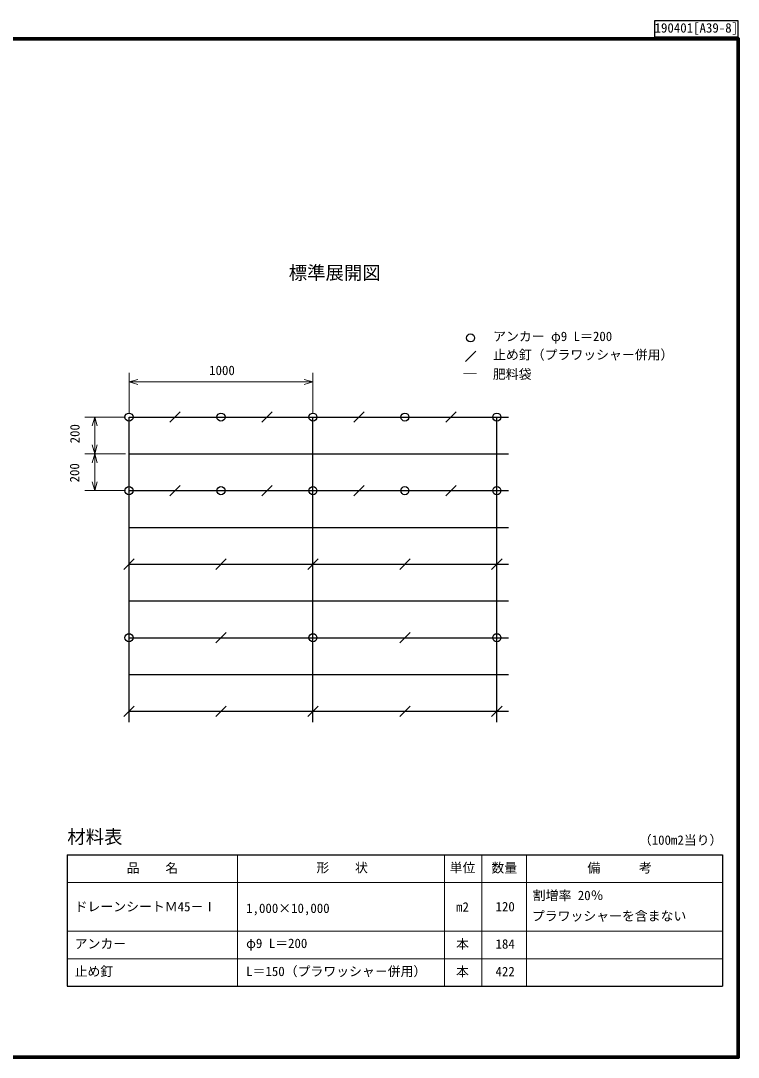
# Model space of a CAD drawing. Units: millimetres, scale not verified. Extents: x 200 to 8200, y 200 to 5838.
# Drawn here: x 4299 to 8200, y 200 to 5838 of the extents above; entities that cross this region are included whole.
import ezdxf
from ezdxf.enums import TextEntityAlignment as Align

# ---------------------------------------------------------------- set-up
doc = ezdxf.new("R2010")
doc.units = ezdxf.units.MM
doc.header["$LTSCALE"] = 20
for name, color, linetype, lineweight in [('C-DOC', 3, 'Continuous', 25), ('C-MTR-FRAM', 5, 'Continuous', 25), ('C-MTR-LINE', 5, 'Continuous', 13), ('C-STR', 7, 'Continuous', 25), ('C-STR-DIM', 1, 'Continuous', 13), ('C-STR-TXT', 7, 'Continuous', 25), ('C-TTL', 2, 'Continuous', 70)]:
    doc.layers.add(name, color=color, linetype=linetype, lineweight=lineweight)
for name, color, linetype in [('C-MTR', 5, 'Continuous'), ('C-MTR-TXT', 5, 'Continuous'), ('C-TTL-TXT', 7, 'Continuous')]:
    doc.layers.add(name, color=color, linetype=linetype)
doc.styles.add('ＭＳ ゴシック', font='')
doc.styles.get('ＭＳ ゴシック').set_extended_font_data('MS Gothic')

msp = doc.modelspace()

# ---------------------------------------------------------------- linework, layer by layer
at = {"layer": 'C-DOC'}
for p, q in [((8200, 5838), (7745, 5838)), ((7745, 5838), (7745, 5750)), ((8200, 5750), (8200, 5838)), ((7745, 5750), (8200, 5750))]:
    msp.add_line(p, q, dxfattribs=at)
at = {"layer": 'C-MTR-FRAM'}
for p, q in [((4551.7, 1300.35), (4551.7, 586.28)), ((4551.7, 1300.35), (8114.42, 1300.35)), ((8114.42, 1300.35), (8114.42, 586.28)), ((4551.7, 586.28), (8114.42, 586.28))]:
    msp.add_line(p, q, dxfattribs=at)
at = {"layer": 'C-MTR-LINE'}
for p, q in [((5476.67, 1300.35), (5476.67, 586.28)), ((6602.93, 1300.35), (6602.93, 586.28)), ((6806.52, 1300.35), (6806.52, 586.28)), ((7048.28, 1300.35), (7048.28, 586.28)), ((4551.7, 1150.35), (8114.42, 1150.35)), ((4551.7, 886.28), (8114.42, 886.28)), ((4551.7, 736.28), (8114.42, 736.28))]:
    msp.add_line(p, q, dxfattribs=at)
at = {"layer": 'C-STR'}
for p, q in [((4887.41, 2022.03), (4887.41, 3682.03)), ((5109.12, 3653.74), (5165.69, 3710.31)), ((5609.12, 3653.74), (5665.69, 3710.31)), ((5887.41, 2022.03), (5887.41, 3682.03)), ((6109.12, 3653.74), (6165.69, 3710.31)), ((6609.12, 3653.74), (6665.69, 3710.31)), ((6887.41, 2022.03), (6887.41, 3682.03)), ((5109.12, 3253.74), (5165.69, 3310.31)), ((5609.12, 3253.74), (5665.69, 3310.31)), ((6109.12, 3253.74), (6165.69, 3310.31)), ((6609.12, 3253.74), (6665.69, 3310.31)), ((4859.12, 2853.74), (4915.69, 2910.31)), ((5359.12, 2853.74), (5415.69, 2910.31)), ((5859.12, 2853.74), (5915.69, 2910.31)), ((6359.12, 2853.74), (6415.69, 2910.31)), ((6859.12, 2853.74), (6915.69, 2910.31)), ((5359.12, 2453.74), (5415.69, 2510.31)), ((6359.12, 2453.74), (6415.69, 2510.31)), ((4859.12, 2053.74), (4915.69, 2110.31)), ((5359.12, 2053.74), (5415.69, 2110.31)), ((5859.12, 2053.74), (5915.69, 2110.31)), ((6359.12, 2053.74), (6415.69, 2110.31)), ((6859.12, 2053.74), (6915.69, 2110.31))]:
    msp.add_line(p, q, dxfattribs=at)
at = {"layer": 'C-STR', "color": 3}
for p, q in [((4887.41, 3682.03), (6950.41, 3682.03)), ((4887.41, 3482.03), (6950.41, 3482.03)), ((4887.41, 3282.03), (6950.41, 3282.03)), ((4887.41, 3082.03), (6950.41, 3082.03)), ((4887.41, 2882.03), (6950.41, 2882.03)), ((4887.41, 2682.03), (6950.41, 2682.03)), ((4887.41, 2482.03), (6950.41, 2482.03)), ((4887.41, 2282.03), (6950.41, 2282.03)), ((4887.41, 2082.03), (6950.41, 2082.03))]:
    msp.add_line(p, q, dxfattribs=at)
at = {"layer": 'C-STR'}
for centre in [(4887.41, 3682.03), (5387.41, 3682.03), (5887.41, 3682.03), (6387.41, 3682.03), (6887.41, 3682.03), (4887.41, 3282.03), (5387.41, 3282.03), (5887.41, 3282.03), (6387.41, 3282.03), (6887.41, 3282.03), (4887.41, 2482.03), (5887.41, 2482.03), (6887.41, 2482.03)]:
    msp.add_circle(centre, 22, dxfattribs=at)
at = {"layer": 'C-STR-DIM'}
for p, q in [((4887.41, 3702.03), (4887.41, 3922.03)), ((5887.41, 3702.03), (5887.41, 3922.03)), ((4887.41, 3873.03), (4935.7, 3885.97)), ((4887.41, 3873.03), (4935.7, 3860.09)), ((4887.41, 3873.03), (5887.41, 3873.03)), ((4887.41, 3862.03), (4887.41, 3833.03)), ((5887.41, 3873.03), (5839.11, 3885.97)), ((5887.41, 3873.03), (5839.11, 3860.09)), ((5887.41, 3862.03), (5887.41, 3833.03)), ((4867.41, 3682.03), (4647.41, 3682.03)), ((4700.8, 3682.03), (4687.86, 3633.73)), ((4700.8, 3282.03), (4700.8, 3682.03)), ((4700.8, 3682.03), (4713.74, 3633.73)), ((4700.8, 3482.03), (4687.86, 3530.32)), ((4700.8, 3482.03), (4713.74, 3530.32)), ((4867.41, 3482.03), (4647.41, 3482.03)), ((4700.8, 3482.03), (4687.86, 3433.73)), ((4700.8, 3482.03), (4713.74, 3433.73)), ((4700.8, 3282.03), (4687.86, 3330.32)), ((4700.8, 3282.03), (4713.74, 3330.32)), ((4867.41, 3282.03), (4647.41, 3282.03))]:
    msp.add_line(p, q, dxfattribs=at)
at = {"layer": 'C-STR-TXT'}
msp.add_line((6716.1, 3984.44), (6772.67, 4041.01), dxfattribs=at)
msp.add_circle((6744.39, 4112.73), 22, dxfattribs=at)
at = {"layer": 'C-TTL'}
msp.add_lwpolyline([(200, 200), (8200, 200), (8200, 5740), (200, 5740)], close=True, dxfattribs=at)

# ---------------------------------------------------------------- texts
at = {"layer": 'C-DOC', "style": 'ＭＳ ゴシック'}
msp.add_text('190401[A39-8]', height=51.32, dxfattribs=at).set_placement((7745, 5758), align=Align.BOTTOM_LEFT)
at = {"layer": 'C-MTR', "style": 'ＭＳ ゴシック'}
msp.add_text('材料表', height=73.31, dxfattribs=at).set_placement((4551.7, 1340.35), align=Align.BOTTOM_LEFT)
at = {"layer": 'C-MTR-TXT', "style": 'ＭＳ ゴシック'}
for s, p in [('（100m2当り）', (7659.42, 1340.35)), ('\u3000品\u3000\u3000名\u3000', (4805.16, 1188.35)), ('\u3000形\u3000\u3000状\u3000', (5836.09, 1190.37)), ('\u3000備\u3000\u3000\u3000考\u3000', (7310.13, 1189.7)), ('割増率 20％', (7082.58, 1039.35)), ('ドレーンシートＭ45－Ⅰ', (4591.7, 978.38)), ('1,000×10,000', (5524.32, 969.4)), ('プラワッシャーを含まない', (7077.69, 927.42)), ('アンカー', (4591.7, 776.28)), ('φ9 L＝200', (5524.32, 778.71)), ('止め釘', (4591.7, 626.28)), ('L＝150（プラワッシャ－併用）', (5524.32, 626.28))]:
    msp.add_text(s, height=51.32, dxfattribs=at).set_placement(p, align=Align.BOTTOM_LEFT)
for s, p in [('単位', (6700.52, 1190.35)), ('数量', (6927.56, 1189.35)), ('m2', (6700.52, 976.38)), ('本', (6700.52, 775.28)), ('本', (6700.52, 625.28))]:
    msp.add_text(s, height=51.32, dxfattribs=at).set_placement(p, align=Align.BOTTOM_CENTER)
for s, p in [('120', (6984.87, 978.38)), ('184', (6984.87, 775.28)), ('422', (6984.87, 625.28))]:
    msp.add_text(s, height=51.32, dxfattribs=at).set_placement(p, align=Align.BOTTOM_RIGHT)
at = {"layer": 'C-STR-DIM', "color": 7, "style": 'ＭＳ ゴシック'}
msp.add_text('1000', height=51.32, dxfattribs=at).set_placement((5323.08, 3895.23), align=Align.BOTTOM_LEFT)
for p in [(4633.8, 3539.18), (4632.3, 3326.68)]:
    msp.add_text('200', height=51.32, rotation=90, dxfattribs=at).set_placement(p, align=Align.BOTTOM_LEFT)
at = {"layer": 'C-STR-TXT', "style": 'ＭＳ ゴシック'}
for s, p in [('アンカー φ9 L＝200', (6867.12, 4080.23)), ('止め釘（プラワッシャー併用）', (6867.12, 3980.23)), ('肥料袋', (6865.85, 3874.58))]:
    msp.add_text(s, height=51.32, dxfattribs=at).set_placement(p, align=Align.BOTTOM_LEFT)
at = {"layer": 'C-STR-TXT', "color": 3, "style": 'ＭＳ ゴシック', "width": 1.2}
msp.add_text('―', height=51.32, dxfattribs=at).set_placement((6699.69, 3878.58), align=Align.BOTTOM_LEFT)
at = {"layer": 'C-TTL-TXT', "style": 'ＭＳ ゴシック'}
msp.add_text('標準展開図', height=73.31, dxfattribs=at).set_placement((5755.9, 4408.43), align=Align.BOTTOM_LEFT)

doc.saveas('drawing.dxf')
